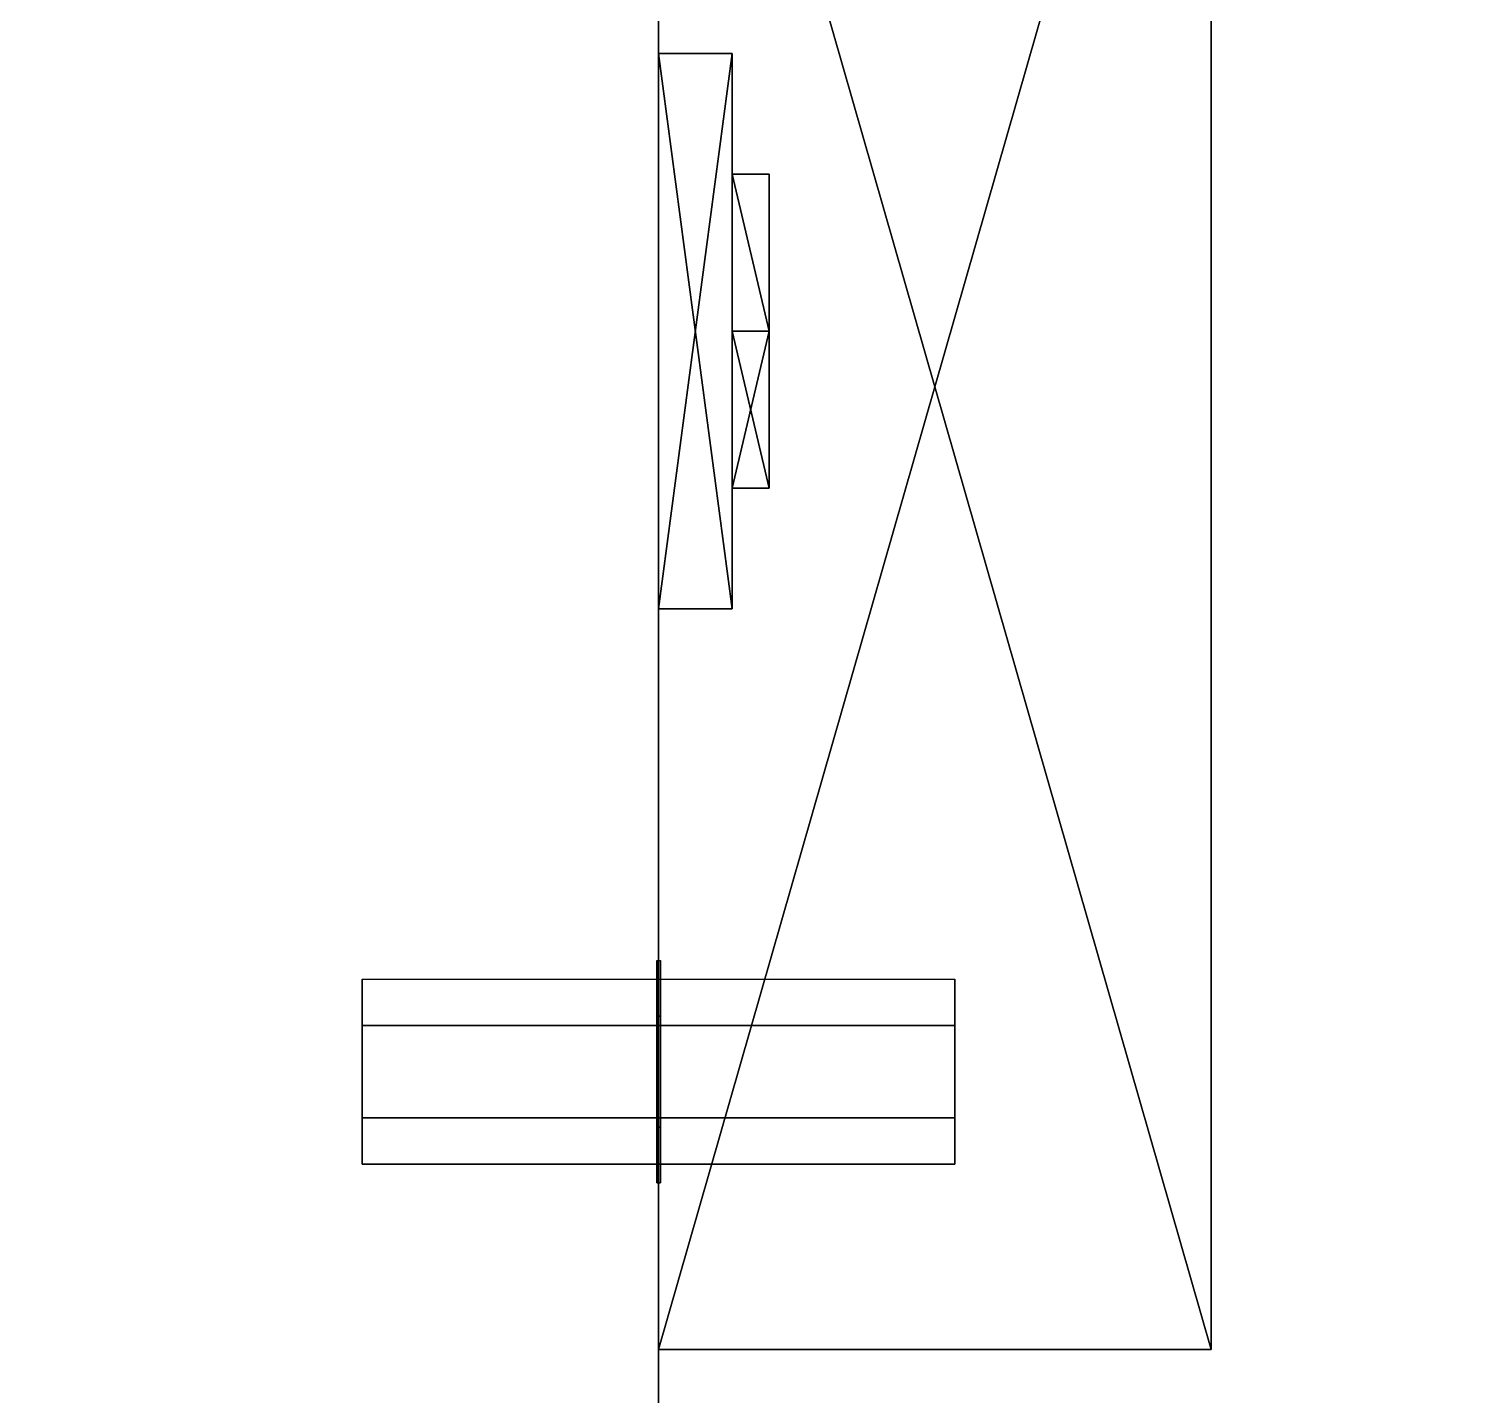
# Model space of a CAD drawing. Extents: x 0 to 4068, y -4475 to 0.
# Drawn here: x 3064 to 3103.18, y -3990.73 to -3953.84 of the extents above; entities that cross this region are included whole.
import ezdxf

# ---------------------------------------------------------------- set-up
doc = ezdxf.new("R2010")
doc.units = 0
for name, color, linetype in [('LAYER0', 7, 'CONTINUOUS'), ('LAYER101', 7, 'CONTINUOUS'), ('LAYER102', 253, 'CONTINUOUS'), ('LAYER110', 7, 'CONTINUOUS'), ('LAYER113', 7, 'CONTINUOUS'), ('LAYER115', 7, 'CONTINUOUS'), ('LAYER116', 45, 'CONTINUOUS'), ('LAYER121', 45, 'CONTINUOUS'), ('LAYER122', 45, 'CONTINUOUS'), ('LAYER127', 45, 'CONTINUOUS'), ('LAYER43', 45, 'CONTINUOUS'), ('LAYER44', 45, 'CONTINUOUS'), ('LAYER46', 45, 'CONTINUOUS'), ('LAYER5', 7, 'CONTINUOUS'), ('LAYER55', 254, 'CONTINUOUS'), ('LAYER62', 7, 'CONTINUOUS'), ('LAYER65', 43, 'CONTINUOUS'), ('LAYER67', 7, 'CONTINUOUS'), ('LAYER74', 7, 'CONTINUOUS'), ('LAYER77', 43, 'CONTINUOUS'), ('LAYER79', 7, 'CONTINUOUS'), ('LAYER92', 7, 'CONTINUOUS'), ('LAYER98', 43, 'CONTINUOUS')]:
    doc.layers.add(name, color=color, linetype=linetype)

msp = doc.modelspace()

# ---------------------------------------------------------------- linework, layer by layer
at = {"layer": 'LAYER0', "invisible_edges": 1}
for points in [[(4068, 0), (0, -4475), (0, 0), (4068, 0)], [(0, -4475), (4068, 0), (4068, -4475), (0, -4475)]]:
    msp.add_3dface(points, dxfattribs=at)
at = {"layer": 'LAYER101'}
for points, invisible_edges in [([(3798, -4300.4, 2044), (3538, -3945, 2044), (3081, -4300.4, 2044), (3798, -4300.4, 2044)], 3), ([(3081, -4300.4, 2044), (3538, -3945, 2044), (3081, -3945, 2044), (3081, -4300.4, 2044)], 1), ([(3798, -4300.4, 526.5), (3538, -3945, 526.5), (3081, -4300.4, 526.5), (3798, -4300.4, 526.5)], 3), ([(3081, -4300.4, 526.5), (3538, -3945, 526.5), (3081, -3945, 526.5), (3081, -4300.4, 526.5)], 1)]:
    msp.add_3dface(points, dxfattribs=dict(at, invisible_edges=invisible_edges))
at = {"layer": 'LAYER102'}
for points in [[(3081, -3937.5, 1801.217), (3095.921, -3937.5, 1801.217), (3081, -3989.5, 1801.217), (3081, -3937.5, 1801.217)], [(3081, -3989.5, 1801.217), (3095.921, -3937.5, 1801.217), (3095.921, -3989.5, 1801.217), (3081, -3989.5, 1801.217)], [(3081, -3989.5, 1814.783), (3095.921, -3989.5, 1814.783), (3081, -3937.5, 1814.783), (3081, -3989.5, 1814.783)], [(3081, -3937.5, 1814.783), (3095.921, -3989.5, 1814.783), (3095.921, -3937.5, 1814.783), (3081, -3937.5, 1814.783)], [(3081, -3937.5, 2255.217), (3095.921, -3937.5, 2255.217), (3081, -3989.5, 2255.217), (3081, -3937.5, 2255.217)], [(3081, -3989.5, 2255.217), (3095.921, -3937.5, 2255.217), (3095.921, -3989.5, 2255.217), (3081, -3989.5, 2255.217)], [(3081, -3989.5, 2268.783), (3095.921, -3989.5, 2268.783), (3081, -3937.5, 2268.783), (3081, -3989.5, 2268.783)], [(3081, -3937.5, 2268.783), (3095.921, -3989.5, 2268.783), (3095.921, -3937.5, 2268.783), (3081, -3937.5, 2268.783)], [(3081, -3937.5, 251.217), (3095.921, -3937.5, 251.217), (3081, -3989.5, 251.217), (3081, -3937.5, 251.217)], [(3081, -3989.5, 251.217), (3095.921, -3937.5, 251.217), (3095.921, -3989.5, 251.217), (3081, -3989.5, 251.217)], [(3081, -3989.5, 264.783), (3095.921, -3989.5, 264.783), (3081, -3937.5, 264.783), (3081, -3989.5, 264.783)], [(3081, -3937.5, 264.783), (3095.921, -3989.5, 264.783), (3095.921, -3937.5, 264.783), (3081, -3937.5, 264.783)], [(3081, -3937.5, 770.217), (3095.921, -3937.5, 770.217), (3081, -3989.5, 770.217), (3081, -3937.5, 770.217)], [(3081, -3989.5, 770.217), (3095.921, -3937.5, 770.217), (3095.921, -3989.5, 770.217), (3081, -3989.5, 770.217)], [(3081, -3989.5, 783.783), (3095.921, -3989.5, 783.783), (3081, -3937.5, 783.783), (3081, -3989.5, 783.783)], [(3081, -3937.5, 783.783), (3095.921, -3989.5, 783.783), (3095.921, -3937.5, 783.783), (3081, -3937.5, 783.783)], [(3095.921, -3937.5, 1801.217), (3095.921, -3937.5, 1814.783), (3095.921, -3989.5, 1801.217), (3095.921, -3937.5, 1801.217)], [(3095.921, -3989.5, 1801.217), (3095.921, -3937.5, 1814.783), (3095.921, -3989.5, 1814.783), (3095.921, -3989.5, 1801.217)], [(3095.921, -3937.5, 2255.217), (3095.921, -3937.5, 2268.783), (3095.921, -3989.5, 2255.217), (3095.921, -3937.5, 2255.217)], [(3095.921, -3989.5, 2255.217), (3095.921, -3937.5, 2268.783), (3095.921, -3989.5, 2268.783), (3095.921, -3989.5, 2255.217)], [(3095.921, -3937.5, 251.217), (3095.921, -3937.5, 264.783), (3095.921, -3989.5, 251.217), (3095.921, -3937.5, 251.217)], [(3095.921, -3989.5, 251.217), (3095.921, -3937.5, 264.783), (3095.921, -3989.5, 264.783), (3095.921, -3989.5, 251.217)], [(3095.921, -3937.5, 770.217), (3095.921, -3937.5, 783.783), (3095.921, -3989.5, 770.217), (3095.921, -3937.5, 770.217)], [(3095.921, -3989.5, 770.217), (3095.921, -3937.5, 783.783), (3095.921, -3989.5, 783.783), (3095.921, -3989.5, 770.217)], [(3082.99, -3954.5, 1834), (3081, -3954.5, 1834), (3081, -3969.5, 1834), (3082.99, -3954.5, 1834)], [(3082.99, -3954.5, 1834), (3081, -3969.5, 1834), (3082.99, -3969.5, 1834), (3082.99, -3954.5, 1834)], [(3082.99, -3969.5, 1782), (3081, -3969.5, 1782), (3081, -3954.5, 1782), (3082.99, -3969.5, 1782)], [(3082.99, -3969.5, 1782), (3081, -3954.5, 1782), (3082.99, -3954.5, 1782), (3082.99, -3969.5, 1782)], [(3081, -3954.5, 1782), (3081, -3954.5, 1834), (3082.99, -3954.5, 1834), (3081, -3954.5, 1782)], [(3081, -3954.5, 1782), (3082.99, -3954.5, 1834), (3082.99, -3954.5, 1782), (3081, -3954.5, 1782)], [(3082.99, -3954.5, 2288), (3081, -3954.5, 2288), (3081, -3969.5, 2288), (3082.99, -3954.5, 2288)], [(3082.99, -3954.5, 2288), (3081, -3969.5, 2288), (3082.99, -3969.5, 2288), (3082.99, -3954.5, 2288)], [(3082.99, -3969.5, 2236), (3081, -3969.5, 2236), (3081, -3954.5, 2236), (3082.99, -3969.5, 2236)], [(3082.99, -3969.5, 2236), (3081, -3954.5, 2236), (3082.99, -3954.5, 2236), (3082.99, -3969.5, 2236)], [(3081, -3954.5, 2236), (3081, -3954.5, 2288), (3082.99, -3954.5, 2288), (3081, -3954.5, 2236)], [(3081, -3954.5, 2236), (3082.99, -3954.5, 2288), (3082.99, -3954.5, 2236), (3081, -3954.5, 2236)], [(3082.99, -3954.5, 284), (3081, -3954.5, 284), (3081, -3969.5, 284), (3082.99, -3954.5, 284)], [(3082.99, -3954.5, 284), (3081, -3969.5, 284), (3082.99, -3969.5, 284), (3082.99, -3954.5, 284)], [(3082.99, -3969.5, 232), (3081, -3969.5, 232), (3081, -3954.5, 232), (3082.99, -3969.5, 232)], [(3082.99, -3969.5, 232), (3081, -3954.5, 232), (3082.99, -3954.5, 232), (3082.99, -3969.5, 232)], [(3081, -3954.5, 232), (3081, -3954.5, 284), (3082.99, -3954.5, 284), (3081, -3954.5, 232)], [(3081, -3954.5, 232), (3082.99, -3954.5, 284), (3082.99, -3954.5, 232), (3081, -3954.5, 232)], [(3082.99, -3954.5, 803), (3081, -3954.5, 803), (3081, -3969.5, 803), (3082.99, -3954.5, 803)], [(3082.99, -3954.5, 803), (3081, -3969.5, 803), (3082.99, -3969.5, 803), (3082.99, -3954.5, 803)], [(3082.99, -3969.5, 751), (3081, -3969.5, 751), (3081, -3954.5, 751), (3082.99, -3969.5, 751)], [(3082.99, -3969.5, 751), (3081, -3954.5, 751), (3082.99, -3954.5, 751), (3082.99, -3969.5, 751)], [(3081, -3954.5, 751), (3081, -3954.5, 803), (3082.99, -3954.5, 803), (3081, -3954.5, 751)], [(3081, -3954.5, 751), (3082.99, -3954.5, 803), (3082.99, -3954.5, 751), (3081, -3954.5, 751)], [(3082.99, -3954.5, 1782), (3082.99, -3954.5, 1834), (3082.99, -3969.5, 1834), (3082.99, -3954.5, 1782)], [(3082.99, -3954.5, 1782), (3082.99, -3969.5, 1834), (3082.99, -3969.5, 1782), (3082.99, -3954.5, 1782)], [(3082.99, -3954.5, 2236), (3082.99, -3954.5, 2288), (3082.99, -3969.5, 2288), (3082.99, -3954.5, 2236)], [(3082.99, -3954.5, 2236), (3082.99, -3969.5, 2288), (3082.99, -3969.5, 2236), (3082.99, -3954.5, 2236)], [(3082.99, -3954.5, 232), (3082.99, -3954.5, 284), (3082.99, -3969.5, 284), (3082.99, -3954.5, 232)], [(3082.99, -3954.5, 232), (3082.99, -3969.5, 284), (3082.99, -3969.5, 232), (3082.99, -3954.5, 232)], [(3082.99, -3954.5, 751), (3082.99, -3954.5, 803), (3082.99, -3969.5, 803), (3082.99, -3954.5, 751)], [(3082.99, -3954.5, 751), (3082.99, -3969.5, 803), (3082.99, -3969.5, 751), (3082.99, -3954.5, 751)], [(3083.984, -3957.757, 1826.087), (3083.984, -3962, 1821.291), (3082.99, -3957.757, 1826.087), (3083.984, -3957.757, 1826.087)], [(3082.99, -3957.757, 1826.087), (3083.984, -3962, 1821.291), (3082.99, -3962, 1821.291), (3082.99, -3957.757, 1826.087)], [(3082.99, -3962, 1830.883), (3082.99, -3962, 1821.291), (3082.99, -3957.757, 1826.087), (3082.99, -3962, 1830.883)], [(3082.99, -3962, 1830.883), (3083.984, -3962, 1830.883), (3082.99, -3957.757, 1826.087), (3082.99, -3962, 1830.883)], [(3082.99, -3957.757, 1826.087), (3083.984, -3962, 1830.883), (3083.984, -3957.757, 1826.087), (3082.99, -3957.757, 1826.087)], [(3083.984, -3957.757, 1789.913), (3083.984, -3962, 1785.117), (3082.99, -3957.757, 1789.913), (3083.984, -3957.757, 1789.913)], [(3082.99, -3957.757, 1789.913), (3083.984, -3962, 1785.117), (3082.99, -3962, 1785.117), (3082.99, -3957.757, 1789.913)], [(3082.99, -3962, 1794.709), (3082.99, -3962, 1785.117), (3082.99, -3957.757, 1789.913), (3082.99, -3962, 1794.709)], [(3082.99, -3962, 1794.709), (3083.984, -3962, 1794.709), (3082.99, -3957.757, 1789.913), (3082.99, -3962, 1794.709)], [(3082.99, -3957.757, 1789.913), (3083.984, -3962, 1794.709), (3083.984, -3957.757, 1789.913), (3082.99, -3957.757, 1789.913)], [(3083.984, -3957.757, 2280.087), (3083.984, -3962, 2275.291), (3082.99, -3957.757, 2280.087), (3083.984, -3957.757, 2280.087)], [(3082.99, -3957.757, 2280.087), (3083.984, -3962, 2275.291), (3082.99, -3962, 2275.291), (3082.99, -3957.757, 2280.087)], [(3082.99, -3962, 2284.883), (3082.99, -3962, 2275.291), (3082.99, -3957.757, 2280.087), (3082.99, -3962, 2284.883)], [(3082.99, -3962, 2284.883), (3083.984, -3962, 2284.883), (3082.99, -3957.757, 2280.087), (3082.99, -3962, 2284.883)], [(3082.99, -3957.757, 2280.087), (3083.984, -3962, 2284.883), (3083.984, -3957.757, 2280.087), (3082.99, -3957.757, 2280.087)], [(3083.984, -3957.757, 2243.913), (3083.984, -3962, 2239.117), (3082.99, -3957.757, 2243.913), (3083.984, -3957.757, 2243.913)], [(3082.99, -3957.757, 2243.913), (3083.984, -3962, 2239.117), (3082.99, -3962, 2239.117), (3082.99, -3957.757, 2243.913)], [(3082.99, -3962, 2248.709), (3082.99, -3962, 2239.117), (3082.99, -3957.757, 2243.913), (3082.99, -3962, 2248.709)], [(3082.99, -3962, 2248.709), (3083.984, -3962, 2248.709), (3082.99, -3957.757, 2243.913), (3082.99, -3962, 2248.709)], [(3082.99, -3957.757, 2243.913), (3083.984, -3962, 2248.709), (3083.984, -3957.757, 2243.913), (3082.99, -3957.757, 2243.913)], [(3083.984, -3957.757, 276.087), (3083.984, -3962, 271.291), (3082.99, -3957.757, 276.087), (3083.984, -3957.757, 276.087)], [(3082.99, -3957.757, 276.087), (3083.984, -3962, 271.291), (3082.99, -3962, 271.291), (3082.99, -3957.757, 276.087)], [(3082.99, -3962, 280.883), (3082.99, -3962, 271.291), (3082.99, -3957.757, 276.087), (3082.99, -3962, 280.883)], [(3082.99, -3962, 280.883), (3083.984, -3962, 280.883), (3082.99, -3957.757, 276.087), (3082.99, -3962, 280.883)], [(3082.99, -3957.757, 276.087), (3083.984, -3962, 280.883), (3083.984, -3957.757, 276.087), (3082.99, -3957.757, 276.087)], [(3083.984, -3957.757, 239.913), (3083.984, -3962, 235.117), (3082.99, -3957.757, 239.913), (3083.984, -3957.757, 239.913)], [(3082.99, -3957.757, 239.913), (3083.984, -3962, 235.117), (3082.99, -3962, 235.117), (3082.99, -3957.757, 239.913)], [(3082.99, -3962, 244.709), (3082.99, -3962, 235.117), (3082.99, -3957.757, 239.913), (3082.99, -3962, 244.709)], [(3082.99, -3962, 244.709), (3083.984, -3962, 244.709), (3082.99, -3957.757, 239.913), (3082.99, -3962, 244.709)], [(3082.99, -3957.757, 239.913), (3083.984, -3962, 244.709), (3083.984, -3957.757, 239.913), (3082.99, -3957.757, 239.913)], [(3083.984, -3957.757, 795.087), (3083.984, -3962, 790.291), (3082.99, -3957.757, 795.087), (3083.984, -3957.757, 795.087)], [(3082.99, -3957.757, 795.087), (3083.984, -3962, 790.291), (3082.99, -3962, 790.291), (3082.99, -3957.757, 795.087)], [(3082.99, -3962, 799.883), (3082.99, -3962, 790.291), (3082.99, -3957.757, 795.087), (3082.99, -3962, 799.883)], [(3082.99, -3962, 799.883), (3083.984, -3962, 799.883), (3082.99, -3957.757, 795.087), (3082.99, -3962, 799.883)], [(3082.99, -3957.757, 795.087), (3083.984, -3962, 799.883), (3083.984, -3957.757, 795.087), (3082.99, -3957.757, 795.087)], [(3083.984, -3957.757, 758.913), (3083.984, -3962, 754.117), (3082.99, -3957.757, 758.913), (3083.984, -3957.757, 758.913)], [(3082.99, -3957.757, 758.913), (3083.984, -3962, 754.117), (3082.99, -3962, 754.117), (3082.99, -3957.757, 758.913)], [(3082.99, -3962, 763.709), (3082.99, -3962, 754.117), (3082.99, -3957.757, 758.913), (3082.99, -3962, 763.709)], [(3082.99, -3962, 763.709), (3083.984, -3962, 763.709), (3082.99, -3957.757, 758.913), (3082.99, -3962, 763.709)], [(3082.99, -3957.757, 758.913), (3083.984, -3962, 763.709), (3083.984, -3957.757, 758.913), (3082.99, -3957.757, 758.913)], [(3083.984, -3962, 1830.883), (3083.984, -3966.243, 1826.087), (3083.984, -3957.757, 1826.087), (3083.984, -3962, 1830.883)], [(3083.984, -3957.757, 1826.087), (3083.984, -3966.243, 1826.087), (3083.984, -3962, 1821.291), (3083.984, -3957.757, 1826.087)], [(3083.984, -3962, 1794.709), (3083.984, -3966.243, 1789.913), (3083.984, -3957.757, 1789.913), (3083.984, -3962, 1794.709)], [(3083.984, -3957.757, 1789.913), (3083.984, -3966.243, 1789.913), (3083.984, -3962, 1785.117), (3083.984, -3957.757, 1789.913)], [(3083.984, -3962, 2284.883), (3083.984, -3966.243, 2280.087), (3083.984, -3957.757, 2280.087), (3083.984, -3962, 2284.883)], [(3083.984, -3957.757, 2280.087), (3083.984, -3966.243, 2280.087), (3083.984, -3962, 2275.291), (3083.984, -3957.757, 2280.087)], [(3083.984, -3962, 2248.709), (3083.984, -3966.243, 2243.913), (3083.984, -3957.757, 2243.913), (3083.984, -3962, 2248.709)], [(3083.984, -3957.757, 2243.913), (3083.984, -3966.243, 2243.913), (3083.984, -3962, 2239.117), (3083.984, -3957.757, 2243.913)], [(3083.984, -3962, 280.883), (3083.984, -3966.243, 276.087), (3083.984, -3957.757, 276.087), (3083.984, -3962, 280.883)], [(3083.984, -3957.757, 276.087), (3083.984, -3966.243, 276.087), (3083.984, -3962, 271.291), (3083.984, -3957.757, 276.087)], [(3083.984, -3962, 244.709), (3083.984, -3966.243, 239.913), (3083.984, -3957.757, 239.913), (3083.984, -3962, 244.709)], [(3083.984, -3957.757, 239.913), (3083.984, -3966.243, 239.913), (3083.984, -3962, 235.117), (3083.984, -3957.757, 239.913)], [(3083.984, -3962, 799.883), (3083.984, -3966.243, 795.087), (3083.984, -3957.757, 795.087), (3083.984, -3962, 799.883)], [(3083.984, -3957.757, 795.087), (3083.984, -3966.243, 795.087), (3083.984, -3962, 790.291), (3083.984, -3957.757, 795.087)], [(3083.984, -3962, 763.709), (3083.984, -3966.243, 758.913), (3083.984, -3957.757, 758.913), (3083.984, -3962, 763.709)], [(3083.984, -3957.757, 758.913), (3083.984, -3966.243, 758.913), (3083.984, -3962, 754.117), (3083.984, -3957.757, 758.913)], [(3083.984, -3962, 1821.291), (3083.984, -3966.243, 1826.087), (3082.99, -3962, 1821.291), (3083.984, -3962, 1821.291)], [(3082.99, -3962, 1821.291), (3083.984, -3966.243, 1826.087), (3082.99, -3966.243, 1826.087), (3082.99, -3962, 1821.291)], [(3083.984, -3966.243, 1826.087), (3083.984, -3962, 1830.883), (3082.99, -3966.243, 1826.087), (3083.984, -3966.243, 1826.087)], [(3082.99, -3966.243, 1826.087), (3083.984, -3962, 1830.883), (3082.99, -3962, 1830.883), (3082.99, -3966.243, 1826.087)], [(3082.99, -3962, 1830.883), (3082.99, -3966.243, 1826.087), (3082.99, -3962, 1821.291), (3082.99, -3962, 1830.883)], [(3083.984, -3962, 1785.117), (3083.984, -3966.243, 1789.913), (3082.99, -3962, 1785.117), (3083.984, -3962, 1785.117)], [(3082.99, -3962, 1785.117), (3083.984, -3966.243, 1789.913), (3082.99, -3966.243, 1789.913), (3082.99, -3962, 1785.117)], [(3083.984, -3966.243, 1789.913), (3083.984, -3962, 1794.709), (3082.99, -3966.243, 1789.913), (3083.984, -3966.243, 1789.913)], [(3082.99, -3966.243, 1789.913), (3083.984, -3962, 1794.709), (3082.99, -3962, 1794.709), (3082.99, -3966.243, 1789.913)], [(3082.99, -3962, 1794.709), (3082.99, -3966.243, 1789.913), (3082.99, -3962, 1785.117), (3082.99, -3962, 1794.709)], [(3083.984, -3962, 2275.291), (3083.984, -3966.243, 2280.087), (3082.99, -3962, 2275.291), (3083.984, -3962, 2275.291)], [(3082.99, -3962, 2275.291), (3083.984, -3966.243, 2280.087), (3082.99, -3966.243, 2280.087), (3082.99, -3962, 2275.291)], [(3083.984, -3966.243, 2280.087), (3083.984, -3962, 2284.883), (3082.99, -3966.243, 2280.087), (3083.984, -3966.243, 2280.087)], [(3082.99, -3966.243, 2280.087), (3083.984, -3962, 2284.883), (3082.99, -3962, 2284.883), (3082.99, -3966.243, 2280.087)], [(3082.99, -3962, 2284.883), (3082.99, -3966.243, 2280.087), (3082.99, -3962, 2275.291), (3082.99, -3962, 2284.883)], [(3083.984, -3962, 2239.117), (3083.984, -3966.243, 2243.913), (3082.99, -3962, 2239.117), (3083.984, -3962, 2239.117)], [(3082.99, -3962, 2239.117), (3083.984, -3966.243, 2243.913), (3082.99, -3966.243, 2243.913), (3082.99, -3962, 2239.117)], [(3083.984, -3966.243, 2243.913), (3083.984, -3962, 2248.709), (3082.99, -3966.243, 2243.913), (3083.984, -3966.243, 2243.913)], [(3082.99, -3966.243, 2243.913), (3083.984, -3962, 2248.709), (3082.99, -3962, 2248.709), (3082.99, -3966.243, 2243.913)], [(3082.99, -3962, 2248.709), (3082.99, -3966.243, 2243.913), (3082.99, -3962, 2239.117), (3082.99, -3962, 2248.709)], [(3083.984, -3962, 271.291), (3083.984, -3966.243, 276.087), (3082.99, -3962, 271.291), (3083.984, -3962, 271.291)], [(3082.99, -3962, 271.291), (3083.984, -3966.243, 276.087), (3082.99, -3966.243, 276.087), (3082.99, -3962, 271.291)], [(3083.984, -3966.243, 276.087), (3083.984, -3962, 280.883), (3082.99, -3966.243, 276.087), (3083.984, -3966.243, 276.087)], [(3082.99, -3966.243, 276.087), (3083.984, -3962, 280.883), (3082.99, -3962, 280.883), (3082.99, -3966.243, 276.087)], [(3082.99, -3962, 280.883), (3082.99, -3966.243, 276.087), (3082.99, -3962, 271.291), (3082.99, -3962, 280.883)], [(3083.984, -3962, 235.117), (3083.984, -3966.243, 239.913), (3082.99, -3962, 235.117), (3083.984, -3962, 235.117)], [(3082.99, -3962, 235.117), (3083.984, -3966.243, 239.913), (3082.99, -3966.243, 239.913), (3082.99, -3962, 235.117)], [(3083.984, -3966.243, 239.913), (3083.984, -3962, 244.709), (3082.99, -3966.243, 239.913), (3083.984, -3966.243, 239.913)], [(3082.99, -3966.243, 239.913), (3083.984, -3962, 244.709), (3082.99, -3962, 244.709), (3082.99, -3966.243, 239.913)], [(3082.99, -3962, 244.709), (3082.99, -3966.243, 239.913), (3082.99, -3962, 235.117), (3082.99, -3962, 244.709)], [(3083.984, -3962, 790.291), (3083.984, -3966.243, 795.087), (3082.99, -3962, 790.291), (3083.984, -3962, 790.291)], [(3082.99, -3962, 790.291), (3083.984, -3966.243, 795.087), (3082.99, -3966.243, 795.087), (3082.99, -3962, 790.291)], [(3083.984, -3966.243, 795.087), (3083.984, -3962, 799.883), (3082.99, -3966.243, 795.087), (3083.984, -3966.243, 795.087)], [(3082.99, -3966.243, 795.087), (3083.984, -3962, 799.883), (3082.99, -3962, 799.883), (3082.99, -3966.243, 795.087)], [(3082.99, -3962, 799.883), (3082.99, -3966.243, 795.087), (3082.99, -3962, 790.291), (3082.99, -3962, 799.883)], [(3083.984, -3962, 754.117), (3083.984, -3966.243, 758.913), (3082.99, -3962, 754.117), (3083.984, -3962, 754.117)], [(3082.99, -3962, 754.117), (3083.984, -3966.243, 758.913), (3082.99, -3966.243, 758.913), (3082.99, -3962, 754.117)], [(3083.984, -3966.243, 758.913), (3083.984, -3962, 763.709), (3082.99, -3966.243, 758.913), (3083.984, -3966.243, 758.913)], [(3082.99, -3966.243, 758.913), (3083.984, -3962, 763.709), (3082.99, -3962, 763.709), (3082.99, -3966.243, 758.913)], [(3082.99, -3962, 763.709), (3082.99, -3966.243, 758.913), (3082.99, -3962, 754.117), (3082.99, -3962, 763.709)], [(3082.99, -3969.5, 1834), (3081, -3969.5, 1834), (3081, -3969.5, 1782), (3082.99, -3969.5, 1834)], [(3082.99, -3969.5, 1834), (3081, -3969.5, 1782), (3082.99, -3969.5, 1782), (3082.99, -3969.5, 1834)], [(3082.99, -3969.5, 2288), (3081, -3969.5, 2288), (3081, -3969.5, 2236), (3082.99, -3969.5, 2288)], [(3082.99, -3969.5, 2288), (3081, -3969.5, 2236), (3082.99, -3969.5, 2236), (3082.99, -3969.5, 2288)], [(3082.99, -3969.5, 284), (3081, -3969.5, 284), (3081, -3969.5, 232), (3082.99, -3969.5, 284)], [(3082.99, -3969.5, 284), (3081, -3969.5, 232), (3082.99, -3969.5, 232), (3082.99, -3969.5, 284)], [(3082.99, -3969.5, 803), (3081, -3969.5, 803), (3081, -3969.5, 751), (3082.99, -3969.5, 803)], [(3082.99, -3969.5, 803), (3081, -3969.5, 751), (3082.99, -3969.5, 751), (3082.99, -3969.5, 803)], [(3081, -3989.5, 1801.217), (3095.921, -3989.5, 1801.217), (3081, -3989.5, 1814.783), (3081, -3989.5, 1801.217)], [(3081, -3989.5, 1814.783), (3095.921, -3989.5, 1801.217), (3095.921, -3989.5, 1814.783), (3081, -3989.5, 1814.783)], [(3081, -3989.5, 2255.217), (3095.921, -3989.5, 2255.217), (3081, -3989.5, 2268.783), (3081, -3989.5, 2255.217)], [(3081, -3989.5, 2268.783), (3095.921, -3989.5, 2255.217), (3095.921, -3989.5, 2268.783), (3081, -3989.5, 2268.783)], [(3081, -3989.5, 251.217), (3095.921, -3989.5, 251.217), (3081, -3989.5, 264.783), (3081, -3989.5, 251.217)], [(3081, -3989.5, 264.783), (3095.921, -3989.5, 251.217), (3095.921, -3989.5, 264.783), (3081, -3989.5, 264.783)], [(3081, -3989.5, 770.217), (3095.921, -3989.5, 770.217), (3081, -3989.5, 783.783), (3081, -3989.5, 770.217)], [(3081, -3989.5, 783.783), (3095.921, -3989.5, 770.217), (3095.921, -3989.5, 783.783), (3081, -3989.5, 783.783)]]:
    msp.add_3dface(points, dxfattribs=at)
at = {"layer": 'LAYER110', "invisible_edges": 1}
for points in [[(3081, -4006, 861.5), (3519, -3926, 861.5), (3519, -4006, 861.5), (3081, -4006, 861.5)], [(3519, -3926, 861.5), (3081, -4006, 861.5), (3081, -3926, 861.5), (3519, -3926, 861.5)]]:
    msp.add_3dface(points, dxfattribs=at)
at = {"layer": 'LAYER113', "invisible_edges": 1}
for points in [[(3081, -4006, 861.5), (3081, -3926, 879.5), (3081, -3926, 861.5), (3081, -4006, 861.5)], [(3081, -3926, 879.5), (3081, -4006, 861.5), (3081, -4006, 879.5), (3081, -3926, 879.5)]]:
    msp.add_3dface(points, dxfattribs=at)
at = {"layer": 'LAYER115', "invisible_edges": 1}
for points in [[(3081, -3926, 879.5), (3519, -4006, 879.5), (3519, -3926, 879.5), (3081, -3926, 879.5)], [(3519, -4006, 879.5), (3081, -3926, 879.5), (3081, -4006, 879.5), (3519, -4006, 879.5)]]:
    msp.add_3dface(points, dxfattribs=at)
at = {"layer": 'LAYER116', "invisible_edges": 1}
for points in [[(1176, -4325, 880), (3495, -3902, 880), (3495, -4325, 880), (1176, -4325, 880)], [(3495, -3902, 880), (1176, -4325, 880), (1176, -3902, 880), (3495, -3902, 880)]]:
    msp.add_3dface(points, dxfattribs=at)
at = {"layer": 'LAYER121', "invisible_edges": 1}
for points in [[(1176, -3902, 898), (3495, -4325, 898), (3495, -3902, 898), (1176, -3902, 898)], [(3495, -4325, 898), (1176, -3902, 898), (1176, -4325, 898), (3495, -4325, 898)]]:
    msp.add_3dface(points, dxfattribs=at)
at = {"layer": 'LAYER122', "invisible_edges": 1}
for points in [[(1176, -3902, 1705), (3495, -4325, 1705), (3495, -3902, 1705), (1176, -3902, 1705)], [(3495, -4325, 1705), (1176, -3902, 1705), (1176, -4325, 1705), (3495, -4325, 1705)]]:
    msp.add_3dface(points, dxfattribs=at)
at = {"layer": 'LAYER127', "invisible_edges": 1}
for points in [[(1176, -4325, 1687), (3495, -3902, 1687), (3495, -4325, 1687), (1176, -4325, 1687)], [(3495, -3902, 1687), (1176, -4325, 1687), (1176, -3902, 1687), (3495, -3902, 1687)]]:
    msp.add_3dface(points, dxfattribs=at)
at = {"layer": 'LAYER43', "invisible_edges": 1}
for points in [[(3081, -4325, 1705), (3081, -3925, 2365), (3081, -4325, 2365), (3081, -4325, 1705)], [(3081, -3925, 2365), (3081, -4325, 1705), (3081, -3925, 1705), (3081, -3925, 2365)], [(3081, -4325, 155), (3081, -3925, 880), (3081, -4325, 880), (3081, -4325, 155)], [(3081, -3925, 880), (3081, -4325, 155), (3081, -3925, 155), (3081, -3925, 880)]]:
    msp.add_3dface(points, dxfattribs=at)
at = {"layer": 'LAYER44', "invisible_edges": 1}
for points in [[(3081, -4325, 1705), (3063, -3925, 1705), (3081, -3925, 1705), (3081, -4325, 1705)], [(3063, -3925, 1705), (3081, -4325, 1705), (3063, -4325, 1705), (3063, -3925, 1705)], [(3081, -4325, 155), (3063, -3925, 155), (3081, -3925, 155), (3081, -4325, 155)], [(3063, -3925, 155), (3081, -4325, 155), (3063, -4325, 155), (3063, -3925, 155)]]:
    msp.add_3dface(points, dxfattribs=at)
at = {"layer": 'LAYER46', "invisible_edges": 1}
for points in [[(3063, -4325, 2365), (3081, -3925, 2365), (3063, -3925, 2365), (3063, -4325, 2365)], [(3081, -3925, 2365), (3063, -4325, 2365), (3081, -4325, 2365), (3081, -3925, 2365)], [(3063, -4325, 880), (3081, -3925, 880), (3063, -3925, 880), (3063, -4325, 880)], [(3081, -3925, 880), (3063, -4325, 880), (3081, -4325, 880), (3081, -3925, 880)]]:
    msp.add_3dface(points, dxfattribs=at)
at = {"layer": 'LAYER5', "invisible_edges": 1}
for points in [[(4068, -4475, 5), (0, 0, 5), (0, -4475, 5), (4068, -4475, 5)], [(0, 0, 5), (4068, -4475, 5), (4068, 0, 5), (0, 0, 5)]]:
    msp.add_3dface(points, dxfattribs=at)
at = {"layer": 'LAYER55'}
for points in [[(3080.95, -3985, 2023.5), (3080.95, -3979, 2023.5), (3080.95, -3980.5, 2026.098), (3080.95, -3983.5, 2026.098)], [(3080.95, -3985, 2023.5), (3080.95, -3979, 2023.5), (3080.95, -3980.5, 2020.902), (3080.95, -3983.5, 2020.902)], [(3080.95, -3985, 506), (3080.95, -3979, 506), (3080.95, -3980.5, 508.598), (3080.95, -3983.5, 508.598)], [(3080.95, -3985, 506), (3080.95, -3979, 506), (3080.95, -3980.5, 503.402), (3080.95, -3983.5, 503.402)], [(3081.05, -3985, 2023.5), (3081.05, -3979, 2023.5), (3081.05, -3980.5, 2026.098), (3081.05, -3983.5, 2026.098)], [(3081.05, -3985, 2023.5), (3081.05, -3979, 2023.5), (3081.05, -3980.5, 2020.902), (3081.05, -3983.5, 2020.902)], [(3081.05, -3985, 506), (3081.05, -3979, 506), (3081.05, -3980.5, 508.598), (3081.05, -3983.5, 508.598)], [(3081.05, -3985, 506), (3081.05, -3979, 506), (3081.05, -3980.5, 503.402), (3081.05, -3983.5, 503.402)], [(3073, -3979.5, 2023.5), (3073, -3984.5, 2023.5), (3073, -3983.25, 2025.665), (3073, -3980.75, 2025.665)], [(3073, -3979.5, 2023.5), (3073, -3980.75, 2021.335), (3073, -3983.25, 2021.335), (3073, -3984.5, 2023.5)], [(3073, -3979.5, 506), (3073, -3984.5, 506), (3073, -3983.25, 508.165), (3073, -3980.75, 508.165)], [(3073, -3979.5, 506), (3073, -3980.75, 503.835), (3073, -3983.25, 503.835), (3073, -3984.5, 506)], [(3089, -3979.5, 2023.5), (3089, -3984.5, 2023.5), (3089, -3983.25, 2025.665), (3089, -3980.75, 2025.665)], [(3089, -3979.5, 2023.5), (3089, -3980.75, 2021.335), (3089, -3983.25, 2021.335), (3089, -3984.5, 2023.5)], [(3089, -3979.5, 506), (3089, -3984.5, 506), (3089, -3983.25, 508.165), (3089, -3980.75, 508.165)], [(3089, -3979.5, 506), (3089, -3980.75, 503.835), (3089, -3983.25, 503.835), (3089, -3984.5, 506)]]:
    msp.add_3dface(points, dxfattribs=at)
at = {"layer": 'LAYER62', "invisible_edges": 1}
for points in [[(3081, -3925, 2364), (3518, -4325, 2364), (3518, -3925, 2364), (3081, -3925, 2364)], [(3518, -4325, 2364), (3081, -3925, 2364), (3081, -4325, 2364), (3518, -4325, 2364)]]:
    msp.add_3dface(points, dxfattribs=at)
at = {"layer": 'LAYER65', "invisible_edges": 1}
for points in [[(3081, -3925, 2364), (3081, -4325, 2346), (3081, -4325, 2364), (3081, -3925, 2364)], [(3081, -4325, 2346), (3081, -3925, 2364), (3081, -3925, 2346), (3081, -4325, 2346)]]:
    msp.add_3dface(points, dxfattribs=at)
at = {"layer": 'LAYER67', "invisible_edges": 1}
for points in [[(3081, -4325, 2346), (3518, -3925, 2346), (3518, -4325, 2346), (3081, -4325, 2346)], [(3518, -3925, 2346), (3081, -4325, 2346), (3081, -3925, 2346), (3518, -3925, 2346)]]:
    msp.add_3dface(points, dxfattribs=at)
at = {"layer": 'LAYER74', "invisible_edges": 1}
for points in [[(3081, -3925, 1724), (3518, -4325, 1724), (3518, -3925, 1724), (3081, -3925, 1724)], [(3518, -4325, 1724), (3081, -3925, 1724), (3081, -4325, 1724), (3518, -4325, 1724)], [(3081, -3925, 174), (3518, -4325, 174), (3518, -3925, 174), (3081, -3925, 174)], [(3518, -4325, 174), (3081, -3925, 174), (3081, -4325, 174), (3518, -4325, 174)]]:
    msp.add_3dface(points, dxfattribs=at)
at = {"layer": 'LAYER77', "invisible_edges": 1}
for points in [[(3081, -3925, 1724), (3081, -4325, 1706), (3081, -4325, 1724), (3081, -3925, 1724)], [(3081, -4325, 1706), (3081, -3925, 1724), (3081, -3925, 1706), (3081, -4325, 1706)], [(3081, -3925, 174), (3081, -4325, 156), (3081, -4325, 174), (3081, -3925, 174)], [(3081, -4325, 156), (3081, -3925, 174), (3081, -3925, 156), (3081, -4325, 156)]]:
    msp.add_3dface(points, dxfattribs=at)
at = {"layer": 'LAYER79', "invisible_edges": 1}
for points in [[(3081, -4325, 1706), (3518, -3925, 1706), (3518, -4325, 1706), (3081, -4325, 1706)], [(3518, -3925, 1706), (3081, -4325, 1706), (3081, -3925, 1706), (3518, -3925, 1706)], [(3081, -4325, 156), (3518, -3925, 156), (3518, -4325, 156), (3081, -4325, 156)], [(3518, -3925, 156), (3081, -4325, 156), (3081, -3925, 156), (3518, -3925, 156)]]:
    msp.add_3dface(points, dxfattribs=at)
at = {"layer": 'LAYER92'}
for points, invisible_edges in [([(3798, -4187, 2026), (3081, -4300.4, 2026), (3538, -3945, 2026), (3798, -4187, 2026)], 7), ([(3538, -3945, 2026), (3081, -4300.4, 2026), (3081, -3945, 2026), (3538, -3945, 2026)], 1), ([(3798, -4187, 508.5), (3081, -4300.4, 508.5), (3538, -3945, 508.5), (3798, -4187, 508.5)], 7), ([(3538, -3945, 508.5), (3081, -4300.4, 508.5), (3081, -3945, 508.5), (3538, -3945, 508.5)], 1)]:
    msp.add_3dface(points, dxfattribs=dict(at, invisible_edges=invisible_edges))
at = {"layer": 'LAYER98', "invisible_edges": 1}
for points in [[(3081, -4300.4, 2026), (3081, -3945, 2044), (3081, -3945, 2026), (3081, -4300.4, 2026)], [(3081, -3945, 2044), (3081, -4300.4, 2026), (3081, -4300.4, 2044), (3081, -3945, 2044)], [(3081, -4300.4, 508.5), (3081, -3945, 526.5), (3081, -3945, 508.5), (3081, -4300.4, 508.5)], [(3081, -3945, 526.5), (3081, -4300.4, 508.5), (3081, -4300.4, 526.5), (3081, -3945, 526.5)]]:
    msp.add_3dface(points, dxfattribs=at)

# ---------------------------------------------------------------- meshes
at = {"layer": 'LAYER55'}
mesh = msp.add_polymesh((2, 6), dxfattribs=dict(at, n_close=True))
for k, corner in enumerate([(3081.05, -3979, 2023.5), (3081.05, -3980.5, 2026.098), (3081.05, -3983.5, 2026.098), (3081.05, -3985, 2023.5), (3081.05, -3983.5, 2020.902), (3081.05, -3980.5, 2020.902), (3080.95, -3979, 2023.5), (3080.95, -3980.5, 2026.098), (3080.95, -3983.5, 2026.098), (3080.95, -3985, 2023.5), (3080.95, -3983.5, 2020.902), (3080.95, -3980.5, 2020.902)]):
    mesh.set_mesh_vertex(divmod(k, 6), corner)
mesh = msp.add_polymesh((2, 6), dxfattribs=dict(at, n_close=True))
for k, corner in enumerate([(3081.05, -3979, 506), (3081.05, -3980.5, 508.598), (3081.05, -3983.5, 508.598), (3081.05, -3985, 506), (3081.05, -3983.5, 503.402), (3081.05, -3980.5, 503.402), (3080.95, -3979, 506), (3080.95, -3980.5, 508.598), (3080.95, -3983.5, 508.598), (3080.95, -3985, 506), (3080.95, -3983.5, 503.402), (3080.95, -3980.5, 503.402)]):
    mesh.set_mesh_vertex(divmod(k, 6), corner)
mesh = msp.add_polymesh((2, 6), dxfattribs=dict(at, n_close=True))
for k, corner in enumerate([(3089, -3979.5, 2023.5), (3089, -3980.75, 2025.665), (3089, -3983.25, 2025.665), (3089, -3984.5, 2023.5), (3089, -3983.25, 2021.335), (3089, -3980.75, 2021.335), (3073, -3979.5, 2023.5), (3073, -3980.75, 2025.665), (3073, -3983.25, 2025.665), (3073, -3984.5, 2023.5), (3073, -3983.25, 2021.335), (3073, -3980.75, 2021.335)]):
    mesh.set_mesh_vertex(divmod(k, 6), corner)
mesh = msp.add_polymesh((2, 6), dxfattribs=dict(at, n_close=True))
for k, corner in enumerate([(3089, -3979.5, 506), (3089, -3980.75, 508.165), (3089, -3983.25, 508.165), (3089, -3984.5, 506), (3089, -3983.25, 503.835), (3089, -3980.75, 503.835), (3073, -3979.5, 506), (3073, -3980.75, 508.165), (3073, -3983.25, 508.165), (3073, -3984.5, 506), (3073, -3983.25, 503.835), (3073, -3980.75, 503.835)]):
    mesh.set_mesh_vertex(divmod(k, 6), corner)

doc.saveas('drawing.dxf')
